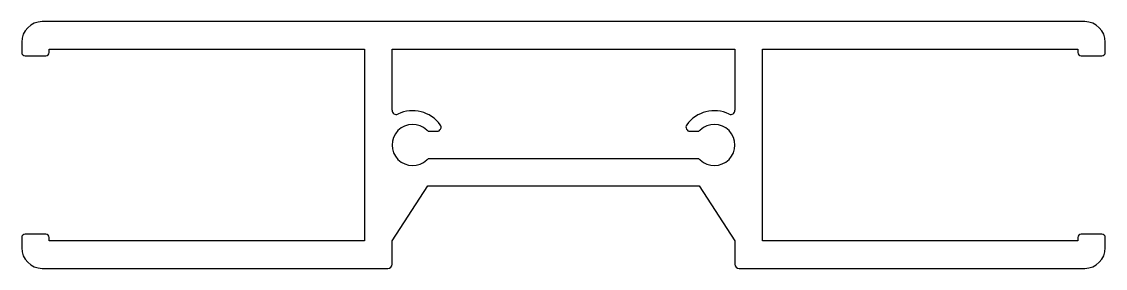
# Model space of a CAD drawing. Extents: x 965.1 to 1044.1, y 1835 to 1853.
import ezdxf

# ---------------------------------------------------------------- set-up
doc = ezdxf.new("R2010")
doc.units = 0
doc.layers.get('0').update_dxf_attribs({"linetype": 'CONTINUOUS'})

msp = doc.modelspace()

# ---------------------------------------------------------------- linework, layer by layer
for p, q in [((1042.556, 1853.036), (966.556, 1853.036)), ((965.056, 1851.536), (965.056, 1850.786)), ((967.056, 1850.786), (967.056, 1851.036)), ((967.056, 1851.036), (990.056, 1851.036)), ((990.056, 1851.036), (990.056, 1837.036)), ((992.056, 1846.566), (992.056, 1851.038)), ((992.056, 1851.038), (1017.056, 1851.038)), ((1017.056, 1851.038), (1017.056, 1846.566)), ((1019.056, 1837.036), (1019.056, 1851.036)), ((1019.056, 1851.036), (1042.056, 1851.036)), ((1042.056, 1851.036), (1042.056, 1850.786)), ((1044.056, 1850.786), (1044.056, 1851.536)), ((965.306, 1850.536), (966.806, 1850.536)), ((1042.306, 1850.536), (1043.806, 1850.536)), ((994.801, 1845.036), (995.331, 1845.036)), ((1013.781, 1845.036), (1014.311, 1845.036)), ((1014.309, 1843.038), (994.803, 1843.038)), ((992.056, 1837.036), (994.66, 1841.047)), ((994.66, 1841.047), (1014.451, 1841.047)), ((1014.451, 1841.047), (1017.056, 1837.036)), ((965.056, 1837.286), (965.056, 1836.536)), ((966.806, 1837.536), (965.306, 1837.536)), ((967.056, 1837.036), (967.056, 1837.286)), ((990.056, 1837.036), (967.056, 1837.036)), ((992.056, 1835.336), (992.056, 1837.036)), ((1017.056, 1837.036), (1017.056, 1835.336)), ((1042.056, 1837.036), (1019.056, 1837.036)), ((1042.056, 1837.286), (1042.056, 1837.036)), ((1043.806, 1837.536), (1042.306, 1837.536)), ((1044.056, 1836.536), (1044.056, 1837.286)), ((966.556, 1835.036), (991.756, 1835.036)), ((1017.356, 1835.036), (1042.556, 1835.036))]:
    msp.add_line(p, q)
for centre, radius, start, end in [((966.556, 1851.536), 1.5, 90, 180), ((1042.556, 1851.536), 1.5, 0, 90), ((965.306, 1850.786), 0.25, 180, 270), ((966.806, 1850.786), 0.25, 270, 360), ((1042.306, 1850.786), 0.25, 180, 270), ((1043.806, 1850.786), 0.25, 270, 360), ((992.356, 1846.566), 0.3, 180, 295.37693), ((993.556, 1844.036), 2.5, 36.22155, 115.37693), ((1015.556, 1844.036), 2.5, 64.62307, 143.77845), ((1016.756, 1846.566), 0.3, 244.62307, 0), ((993.556, 1844.036), 1.5, 46.23826, 313.83565), ((995.331, 1845.336), 0.3, 270, 36.22155), ((1013.781, 1845.336), 0.3, 143.77845, 270), ((1015.556, 1844.036), 1.5, 226.16435, 133.76174), ((994.801, 1845.336), 0.3, 226.23826, 270), ((1014.311, 1845.336), 0.3, 270, 313.76174), ((994.803, 1842.738), 0.3, 90, 133.83565), ((1014.309, 1842.738), 0.3, 46.16435, 90), ((965.306, 1837.286), 0.25, 90, 180), ((966.806, 1837.286), 0.25, 0, 90), ((1042.306, 1837.286), 0.25, 90, 180), ((1043.806, 1837.286), 0.25, 0, 90), ((966.556, 1836.536), 1.5, 180, 270), ((1042.556, 1836.536), 1.5, 270, 360), ((991.756, 1835.336), 0.3, 270, 0), ((1017.356, 1835.336), 0.3, 180, 270)]:
    msp.add_arc(centre, radius, start, end)

doc.saveas('drawing.dxf')
